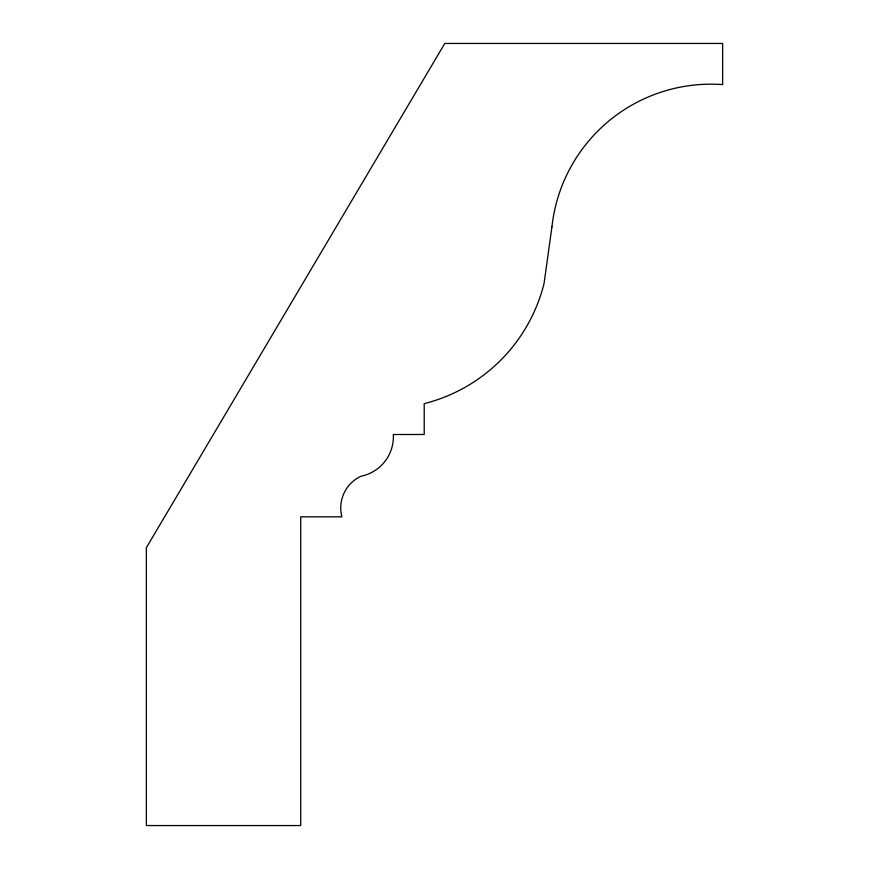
<?xml version="1.0" encoding="UTF-8"?>
<svg xmlns="http://www.w3.org/2000/svg" width="869" height="869" viewBox="0 0 869 869"><rect width="100%" height="100%" fill="white"/><g stroke="black" fill="none" stroke-linecap="round" stroke-linejoin="round"><path stroke-width="1.3" d="M551.945 226.831L544.07 283.403A165.034 165.034 0 0 1 424.213 403.629L424.213 434.5L393.342 434.5A40.365 40.365 0 0 1 360.874 476.266A34.999 34.999 0 0 0 341.886 516.827L300.717 516.827L300.717 825.55L146.361 825.55L146.361 547.698L444.787 43.45L722.639 43.45L722.639 84.608A159.929 159.929 0 0 0 551.945 226.831"/></g></svg>
